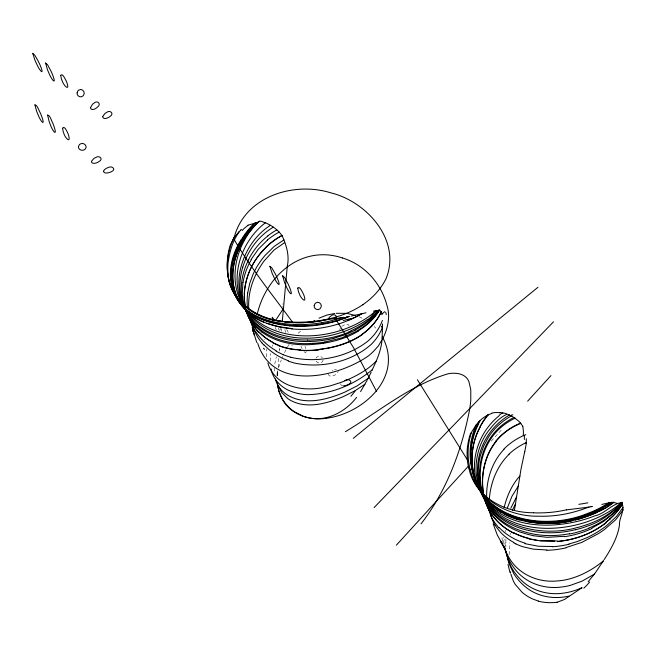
<?xml version="1.0" encoding="UTF-8"?>
<svg xmlns="http://www.w3.org/2000/svg" width="656" height="656" viewBox="0 0 656 656"><rect width="100%" height="100%" fill="white"/><g stroke="black" fill="none" stroke-linecap="round" stroke-linejoin="round"><path stroke-width="0.49" stroke-dasharray="3.28 2.46" d="M509.113 554.697L509.72 542.856M270.231 361.128L270.379 357.069A64.239 50.717 -26.9 0 1 270.772 353.658M277.037 375.79L277.521 370.64M505.899 539.691L505.874 546.801M274.388 367.901L274.331 371.706M277.152 376.093L277.472 371.526M278.775 358.479L278.242 367.253M339.751 329.681L340.341 328.008M349.131 326.27C349.14 323.424 345.097 324.351 343.531 325.319A56.539 23.403 47.6 0 0 341.94 326.335M277.16 374.822L277.726 369.861M279.366 351.075L279.595 348.664A68.896 51.471 -30.2 0 0 278.546 351.017M281.604 328.492L281.35 331.214M277.185 375.699L277.914 370.632M505.3 531.778L505.481 530.196M306.303 351.608L305.598 352.723L304.113 351.723M277.053 374.223L277.242 372.575M510.647 534.615L510.827 533.271M277.578 370.829L277.127 373.723L277.611 371.017M340.669 383.76L341.054 385.121L342.604 385.736M323.162 360.095L322.211 361.932A21.837 9.036 47.6 0 1 321.096 362.694L318.086 362.891L315.782 360.939M278.636 367.491L281.252 360.005M328.599 373.846C327.984 376.921 332.592 376.282 334.248 375.347A56.539 23.403 47.6 0 0 335.929 374.445L338.299 371.608M292.469 345.204L291.641 345.228M272.453 346.36L272.929 344.843M282.285 357.709L282.867 356.388M284.491 352.649L285.877 349.919M287.492 347.032L289.239 344.22M315.889 358.25L316.512 357.413A21.837 9.036 47.6 0 1 317.619 356.651L320.259 356.364L322.408 357.586M279.923 330.017L280.809 328.574M491.254 441.086L502.25 429.024M298.16 333.314L301.047 330.64M333.027 370.222L332.559 370.41A56.539 23.403 47.6 0 0 332.116 370.615M334.503 369.804L336.331 369.672M359.037 316.782L363.203 318.734M374.191 326.524L375.765 328.131M286.721 329.435L288.648 333.117M302.113 348.738L300.948 346.253M276.315 329.976L275.094 327.369M279.259 330.485L278.652 328.82A56.539 23.403 47.6 0 0 278.324 327.992M263.704 348.016L264.598 349.853L264.532 347.598M285.622 332.444L284.86 329.574M257.406 342.186L257.562 342.727M502.603 541.667L502.955 543.209M502.43 540.888L501.676 536.206M503.956 543.75L503.341 537.453M266.631 356.782L266.311 352.575A63.894 52.767 -23.1 0 1 266.336 349.017M505.161 546.038L504.899 538.929M274.807 364.023A64.493 48.183 -30.2 0 1 276.061 358.16A68.896 51.471 -30.2 0 1 276.389 356.962M282.441 307.156A75.694 2.714 -85.1 0 1 282.531 306.606M282.916 304.4A75.694 2.714 -85.1 0 1 283.113 303.408M263.753 349.156A20.959 3.264 81.3 0 1 263.335 347.992M264.811 339.546A29.938 5.601 83 0 1 264.704 339.086M261.957 333.027A38.269 2.214 81.5 0 1 261.826 331.838M305.04 346.327A21.837 9.036 47.6 0 1 305.835 348.631"/><path stroke-width="0.98" d="M382.309 331.173L382.341 328.763M244.278 295.052L244.516 291.444M382.3 331.526L382.12 338.061M244.36 294.38L244.352 296.947A78.195 65.444 -5.7 0 0 245.36 306.86M382.522 323.949L382.374 327.803M526.35 442.677L526.284 438.659M382.112 338.201C381.53 342.038 383.194 337.537 384.047 335.995C388.221 326.483 390.287 315.413 386.917 305.335C381.161 283.31 364.424 264.548 342.416 257.956M244.303 293.995L244.45 291.174A87.215 72.865 -3.3 0 1 246.09 281.449A88.552 74.103 -1.9 0 1 262.367 251.133M282.252 321.776L287.287 266.287M489.31 499.282C490.516 482.677 497.002 466.014 509.081 454.288M526.301 443.62L524.775 451.623M287.312 266.024C289.64 255.635 286.311 244.868 282.113 235.742M514.411 510.516L520.954 469.368L524.587 452.279M242.917 282.342L242.236 294.208L244.089 305.827M247.681 293.035L249.739 283.269L253.208 273.929A93.349 83.05 5.4 0 1 264.827 255.668L274.216 246.369L283.941 239.907M471.016 441.988L472.025 437.019A105.518 87.15 21.1 0 1 476.051 425.072C480.028 419.783 485.489 415.437 491.836 413.428M257.3 313.904C266.295 275.709 301.645 244.442 342.399 257.947M504.12 507.465C507.022 496.026 511.778 484.727 519.921 476.01M242.761 267.107C238.981 279.53 238.85 293.248 243.622 305.425M524.743 451.746L524.611 452.173M507.416 507.851L511.901 496.371L518.281 486.121M327.754 319.743L329.517 317.143A56.539 23.403 47.6 0 1 330.977 315.987C333.715 312.994 338.816 315.921 335.142 319.226M609.703 519.085A72.021 62.23 4.6 0 0 622.306 504.259C624.971 510.926 618.911 518.002 619.444 525.226C617.616 537.51 610.974 549.203 604.094 559.699M257.759 343.432C273.24 391.681 336.79 377.881 368.574 355.814C371.763 353.166 374.74 350.247 377.339 347.016C378.217 347.163 383.153 336.594 381.874 341.399C381.538 344.277 380.939 347.122 380.185 349.919C378.282 357.061 375.101 363.768 371.977 370.427M510.762 508.269L516.584 496.797M512.418 510.188L515.427 504.128M371.222 372.059L367.335 379.832M477.904 423.743L479.052 421.505M478.355 423.973L480.225 420.447M366.958 380.562L360.595 391.607M248.608 259.456C253.224 250.33 259.842 242.212 267.91 235.914M241.252 242.466C231.511 258.3 227.747 278.948 235.93 296.241C245.065 316.586 268.73 323.9 289.263 325.737M241.047 240.932C231.166 256.849 227.255 277.586 235.283 295.093C244.204 315.667 267.943 323.269 288.566 325.22A94.144 70.012 1.6 0 0 317.906 324.63L330.411 322.293A105.411 78.392 1.6 0 0 345.261 317.742L348.065 316.676M275.7 320.276L283.351 308.615M240.58 230.174C233.003 239.186 229.575 251.519 228.075 263.031A101.254 77.195 5.6 0 0 227.878 270.395C227.255 299.39 254.585 318.955 281.293 321.243M622.995 507.531L616.468 516.493L606.751 525.538A93.349 78.318 -7 0 1 587.177 537.559L576.993 541.651L568.973 543.98M240.998 239.907C230.937 255.619 226.591 276.225 234.381 293.79C243.064 314.445 266.853 321.989 287.394 323.99A94.948 70.02 1.1 0 0 321.489 322.752M251.141 259.423L258.374 249.124L267.517 240.088M623.2 509.794L615.722 519.708L604.381 529.556A103.197 84.198 -12.9 0 1 598.436 533.615L581.806 542.389L566.144 547.522M470.229 434.247L476.051 425.072M603.422 560.741L594.869 573.5L588.129 581.757M603.29 560.954C592.975 569.457 580.831 576.148 567.793 579.363A63.894 60.696 8.5 0 1 555.419 581.085C537.543 582.331 518.904 574.213 509.556 558.543A55.629 52.857 8.1 0 1 503.816 546.259M245.032 237.849L246.787 235.258M490.614 437.626C484.833 445.916 481.307 455.674 480.069 465.686A95.899 81.434 10.5 0 0 479.561 475.944L480.618 486.285L482.488 493.878M421.029 523.857C446.72 490.704 461.455 450.959 469.507 410.189A178.908 62.131 -52.1 0 0 470.787 400.094L470.762 389.598L468.901 381.579A96.079 33.366 -52.1 0 0 465.891 377.192C462.127 373.666 456.633 373.002 451.689 373.297A104.476 36.277 -52.1 0 0 448.007 373.805C410.074 385.17 378.848 411.648 345.351 431.705M282.064 235.652C278.078 229.977 272.224 225.754 265.91 222.991C263.769 222.663 260.366 219.94 258.71 221.892C236.185 241.834 223.147 278.234 241.58 304.991M491.688 437.7C485.301 446.605 481.627 457.298 480.545 468.171A97.408 83.82 11.6 0 0 480.176 475.887L481.004 486.244L482.677 493.87M247.706 233.979L249.624 231.461M356.61 397.347C345.417 411.943 326.163 422.333 307.533 417.511A38.507 35.244 -19.4 0 1 303.187 416.24L293.978 411.484M588.875 528.031C598.854 523.964 608.301 518.248 615.845 510.483A70.987 60.311 9.2 0 0 622.249 502.512C613.458 512.131 600.174 522.373 586.538 526.333M495.993 441.234C484.161 456.084 480.249 476.363 483.669 494.845M496.182 441.414C484.153 456.453 480.241 477.068 483.882 495.772M249.255 231.019C249.354 229.633 265.27 215.357 254.905 225.475M250.666 230.272L253.864 226.64M396.363 545.169L468.556 465.973M527.662 401.144L550.958 375.601M379.496 310.165C373.928 310.304 371.977 318.152 366.876 319.89C331.829 344.269 269.214 348.131 244.262 307.689M504.046 449.245C491.787 462.177 486.055 480.471 486.678 498.109M262.31 251.1L265.852 247.443M239.137 231.535L234.249 237.554L230.412 244.696A107.42 84.312 10 0 0 227.427 270.92M374.084 507.596L553.492 321.809M376.101 361.251C367.458 370.082 356.405 376.093 345.089 380.783A117.809 97.252 -23.2 0 1 340.546 382.555L329.845 385.99L320.612 387.983A64.829 53.587 -23.3 0 1 311.174 388.901L306.27 388.86A55.629 45.994 -23.3 0 1 292.527 386.474M265.778 247.665L262.261 251.33A88.527 74.202 -1.8 0 0 246.098 281.727A87.01 72.824 -3.1 0 0 244.549 291.444M613.581 513.205L603.512 521.504L591.696 528.211M376.044 310.723C341.874 341.505 273.355 348.065 244.089 307.598M621.421 502.439C581.675 538.256 488.433 543.037 476.723 477.281C474.329 461.496 478.404 444.932 487.662 431.943C492.935 425.096 499.478 417.15 507.35 414.174C509.359 414.936 511.311 415.863 513.156 416.962M259.309 221.072C237.464 241.383 227.263 276.356 241.818 303.671M505.76 550.72L508.08 559.83L510.909 566.349A52.095 50.512 35.6 0 0 520.88 579.789C532.057 591.195 548.941 595.541 564.472 592.975A64.493 62.5 35.9 0 0 571.384 591.54A68.896 66.773 35.9 0 0 582.093 587.653L564.365 599.527L557.116 602.274M240.736 230.026L241.465 229.395M372.313 369.689C354.486 384.547 331.452 394.108 308.14 394.658A52.521 41.541 -27.1 0 1 301.416 394.092A53.423 42.238 -27.1 0 1 290.961 391.312C281.211 387.688 273.035 379.389 271.092 368.967M609.941 519.011L605.964 522.315M609.842 519.208L605.857 522.512M353.297 438.331L537.945 287.287M368.082 378.381L357.176 385.867L345.089 391.993A105.452 78.663 -30.3 0 1 339.242 394.395C327.27 398.938 314.24 402.276 301.383 400.152A52.095 38.966 -30.4 0 1 288.287 395.527C282.014 391.985 277.053 386.023 275.356 378.963M265.393 222.778C241.367 241.055 229.215 276.496 242.671 304.564M620.379 502.775C610.966 504.792 604.471 513.927 594.713 515.878C556.96 530.958 496.805 531.59 478.462 487.58M599.182 511.327C610.58 506.161 623.708 494.837 601.429 508.908M365.007 384.211L354.806 390.878L343.711 396.421A101.229 72.373 -32.1 0 1 338.234 398.676C326.065 403.292 312.65 406.81 299.661 403.825A51.865 37.187 -32.2 0 1 287.771 398.577L281.662 392.542L278.333 385.687M506.555 413.887C503.603 412.304 500.807 412.952 498.798 416.043C478.429 432.501 468.499 461.832 478.134 486.744M362.456 334.494C351.329 342.284 338.119 346.614 324.802 348.812M594.418 574.115L582.036 581.167L570.277 585.39A64.239 61.803 20.2 0 1 561.347 587.038C543.84 589.408 524.972 582.897 514.37 568.375A53.423 51.422 19.8 0 1 508.162 558.117A52.521 50.561 19.8 0 1 505.645 551.442L504.489 546.858M270.461 225.279C259.079 232.544 250.272 243.499 244.885 255.824A111.996 90.175 3.3 0 0 242.212 262.876C237.595 276.635 237.538 292.158 243.466 305.54M311.739 322.342L314.724 320.522M273.339 227.14C261.424 234.217 251.994 245.18 246.279 257.767A106.698 86.116 1.7 0 0 242.802 267.115M358.332 331.141C347.77 337.504 335.806 341.268 323.67 343.195M284.679 242.589L274.028 250.018L264.122 260.981A103.197 94.267 11.5 0 0 260.243 266.664C254.471 275.897 250.403 286.295 249.108 297.143A75.842 69.372 10.2 0 0 248.763 309.058M357.217 331.034L341.915 337.848L324.868 342.022M355.208 330.263L344.884 334.847L333.732 338.25M319.013 318.176L326.68 315.118L334.667 313.461M622.224 502.562L622.019 502.644A71.578 61.672 10.1 0 1 613.499 513.14M247.886 225.164L257.382 222.54M597.649 512.197L580.97 518.584L563.299 522.414M487.974 414.969L488.22 414.863A99.269 81.574 17 0 0 480.323 426.556M348.664 332.051L351.28 330.911M621.937 502.283C612.671 512.607 599.412 520.692 585.874 524.964A111.996 93.357 9.9 0 1 577.436 527.547M588.596 507.145C575.812 512.147 562.274 515.403 548.531 516.083A101.254 81.68 15.6 0 1 539.068 516.198C509.277 516.871 476.781 500.364 470.229 469.196M345.745 317.996L349.697 316.348M587.579 513.427C546.563 530.474 483.333 521.577 472.32 470.934A94.948 78.417 21.1 0 1 471.049 441.996M587.071 515.378C546.112 531.901 483.415 522.201 473.05 471.779M621.986 502.652L622.273 504.177A72.029 62.254 4.9 0 1 609.801 518.888M575.214 520.06L586.669 516.575A134.111 110.675 17.3 0 0 594.418 513.574L605.406 508.129L613.86 502.439L617.181 503.431M366.032 312.781L361.727 313.806M601.798 504.415L611.859 502.242M577.403 527.481C538.125 539.035 479.577 524.054 477.675 475.272M575.361 529.679C542.332 538.1 497.863 530.319 482.939 495.944M377.159 310.518L376.142 310.706M572.237 520.88C555.845 524.447 538.617 524.529 522.291 520.561M568.916 596.099C553.697 599.65 536.624 596.698 524.685 586.21A51.865 50.364 47.6 0 1 513.746 573.598L508.736 562.93L506.35 552.27M592.54 506.424L591.04 506.711M351.173 316.077L361.235 313.937A99.679 75.694 2.9 0 1 347.655 320.456M373.379 311.182L375.289 310.854M591.023 506.711L589.736 506.949M321.497 322.777L327.393 321.629A105.518 77.818 1.1 0 0 341.612 317.66L344.006 317.315M588.924 507.088L589.416 507.006M569.58 533.713C558.051 535.927 546.12 536.255 534.533 534.271A74.825 65.288 11.5 0 1 525.94 532.246C507.81 527.44 490.114 515.493 483.743 497.166M347.934 316.7L346.384 316.955M588.432 507.178L566.374 509.892M324.753 348.566C338.029 346.376 351.19 342.063 362.309 334.322A65.223 54.456 -1.9 0 0 381.234 312.01M325.909 418.331C363.317 413.813 404.137 376.749 382.333 336.889M326.598 319.644L335.437 318.521M341.612 317.66L337.692 318.226M323.572 348.754L319.046 349.353M323.711 348.984L318.349 349.681M564.537 536.313L547.145 537.33L532.713 535.673M336.963 318.324L336.233 318.414M325.843 418.348C309.189 420.906 289.353 414.198 281.752 397.987M560.208 522.922L541.438 523.48L525.423 521.356M336.249 313.297L346.917 313.363L355.536 315.487M557.379 540.962L540.314 540.716M312.92 343.318C287.172 345.573 256.963 336.544 245.975 310.985A74.825 60.467 -4.1 0 1 245.352 309.493M552.262 546.505L538.256 546.235L524.857 543.627M554.517 541.167L540.191 540.847L529.113 538.773M343.514 385.794L346.573 385.261A56.539 23.403 47.6 0 0 348.377 384.498C353.945 382.317 348.894 377.897 345.089 380.423A56.539 23.403 47.6 0 0 344.613 380.595M309.771 341.358C284.335 342.686 254.954 333.068 244.573 307.721M546.842 549.99L533.213 549.138L522.955 546.76A56.801 47.224 -13.9 0 1 515.887 543.906M307.639 339.997C283.802 340.439 256.619 332.198 245.295 309.361M533.64 512.746C505.571 512.951 474.632 497.551 468.819 467.892M300.309 349.869L295.626 349.435M300.3 350.099L295.192 349.607M500.044 412.501L502.873 412.895M292.051 328.795C278.554 327.574 264.967 324.138 253.511 316.676M291.854 328.59L278.931 326.672L266.754 323.228M284.614 321.719C263.581 319.989 241.531 309.665 232.503 289.558C224.073 272.617 226.582 252.568 234.594 235.996C245.967 196.152 294.159 181.4 330.731 192.807C366.95 201.523 401.907 240.801 385.851 279.12C366.909 315.577 320.112 325.196 282.482 321.465M284.712 321.596C257.259 319.538 228.665 300.645 227.525 270.92M537.354 540.503L528.998 538.888M290.87 357.299C317.201 363.276 346.991 357.733 368.295 340.8A60.286 53.538 5.3 0 0 382.432 320.415M473.788 473.238C478.224 497.363 498.56 515.895 522.258 520.634M519.134 519.806L504.366 514.066M538.387 601.076L532.434 598.895A45.477 41.779 -18.6 0 1 521.93 592.114L515.313 584.471A38.507 35.367 -18.6 0 1 513.222 580.708L510.901 574.18M292.527 386.466C281.145 383.202 270.903 374.633 267.886 362.883M521.528 532.574C505.325 526.924 490.335 515.313 484.325 498.798M278.685 345.54L278.685 345.54A60.163 49.134 -1.5 0 0 295.61 349.517M264.089 322.334C253.757 318.234 244.532 310.936 239.12 301.129M283.236 354.724L276.069 351.222M379.75 310.091L381.341 311.92M513.648 542.791L515.87 543.922M513.418 532.885C499.798 526.038 488.376 513.935 484.62 498.913M513.336 532.984C499.749 526.128 488.376 514.017 484.669 499.011M501.651 512.582C487.08 504.357 477.232 489.302 473.714 473.132M514.148 417.577L519.158 421.505L522.947 426.367M251.412 315.265L247.255 311.715L242.064 305.712M258.94 332.51L255.315 328.312M258.636 332.1L255.545 328.59M262.129 343.113L263.868 345.072M498.896 527.842L494.403 522.217M255.094 328.025L255.455 328.558M293.068 322.85C272.732 295.216 250.912 268.361 233.643 238.653M334.658 317.373L353.551 347.721L376.478 391.255M282.744 399.684L285.048 403.055A45.477 41.623 -19.4 0 0 293.978 411.484M417.38 379.734L468.138 461.029M503.004 545.202L497.33 535.099L493.173 523.849M505.292 548.916L500.479 541.151L504.972 549.367M255.578 331.805L253.249 327.656M248.657 316.774C261.326 340.005 290.247 346.811 314.798 344.252A97.408 78.318 -1.8 0 0 323.679 343.236M274.782 320.481L272.248 317.242L272.388 320.079M282.457 399.192L278.989 391.493L277.39 384.047M238.718 300.374C229.124 282.859 231.74 260.973 241.342 244.048A134.111 101.893 2.4 0 1 245.065 237.857M249.493 319.136L248.304 316.512M244.163 307.082L244.893 308.607M249.346 318.816L248.419 316.774M248.378 316.659L247.591 314.7M248.091 315.995L248.271 316.413M381.398 312.059L381.915 313.798M247.886 315.47L248.066 315.913M247.681 314.954L247.87 315.405M247.492 314.445L247.673 314.872M256.693 342.35L253.068 330.657L254.413 335.454M247.566 314.609L247.041 313.158M247.476 314.339L247.099 313.265M481.988 493.484L479.815 485.907L478.421 475.551M246.951 312.904L246.623 311.862L247.009 312.994M490.729 514.894L492.074 519.117A57.613 47.117 -9.7 0 0 494.993 525.153M250.551 320.103L253.897 329.902L257.529 336.79A56.801 52.144 7.6 0 0 262.146 343.096M472.689 471.533C483.398 522.102 546.53 530.934 587.44 514.296A118.474 98.023 20.3 0 0 610.334 502.75M252.494 328.344L253.503 332.1L252.216 327.237M487.957 507.342L490.934 516.1A55.612 46.674 -2.9 0 0 494.427 522.209M509.991 572.549L507.998 564.381M249.977 317.578L250.354 319.267M510.393 571.909L510.63 573.049M247.591 308.582L247.492 307.689M244.278 296.807L244.27 296.102M326.557 319.562A97.342 76.408 10 0 1 284.704 321.735M328.722 319.177A97.859 74.628 5.8 0 1 284.597 321.866M281.654 398.036A45.895 42.009 -19.4 0 1 277.562 383.079M241.195 239.973A121.426 89.478 0.6 0 1 254.356 223.138M241.269 241.006A118.474 88.035 1.1 0 1 255.479 222.712M345.663 317.881A98.015 72.66 0.9 0 1 289.239 325.917M241.351 242.499A128.027 94.808 0.4 0 1 249.337 231.051M361.817 313.748A99.269 75.497 3 0 1 347.787 320.62A97.211 74.03 3.1 0 1 291.731 328.935M343.268 320.538A87.437 2.854 -16.1 0 1 351.444 318.406M378.389 310.206A80.212 64.362 4 0 1 351.091 330.657M378.947 310.116A76.785 61.746 2.3 0 1 355.027 330.042M348.762 332.198A91.783 73.939 4.6 0 1 307.648 340.062M363.112 304.802A37.072 1.14 15 0 1 362.588 304.671M357.036 330.821A72.373 58.4 -0.2 0 0 379.553 310.091A69.741 56.186 -2.4 0 1 358.16 330.944M333.773 338.348A93.513 75.366 2.9 0 1 309.78 341.44M324.884 342.079A95.899 77.351 0.5 0 1 312.92 343.367M243.942 305.729A74.825 60.467 -4.1 0 1 243.458 304.195C240.695 294.97 240.711 285.057 242.777 275.692A99.031 80.171 -1 0 1 248.755 259.505M267.837 235.848A70.987 57.777 0.7 0 1 276.84 229.871M381.177 311.871A65.354 54.473 -2.1 0 1 362.178 334.191M248.731 316.741A71.611 57.695 -6 0 1 244.819 308.074M243.04 282.351A94.538 76.375 -3.5 0 1 251.404 259.514M267.41 240.014A71.578 58.146 -1.7 0 1 279.202 232.06M381.71 314.642A103.468 14.104 -74.2 0 1 384.842 311.657M385.703 312.338A134.382 22.083 -70.7 0 1 386.286 314.593M381.538 327.172A66.026 15.367 70 0 1 381.612 326.262M382.325 327.779A57.039 52.078 12 0 1 371.337 344.293C351.255 362.079 321.94 368.311 295.889 363.358A57.613 51.849 10.6 0 1 288.156 361.038M288.287 360.71A59.786 54.038 10.4 0 1 264.106 344.9M355.199 390.886A134.127 77.047 -15.4 0 1 350.886 396.281M242.138 230.518A105.206 55.44 66.2 0 1 248.009 225.41M265.787 247.394A72.029 60.352 -1.4 0 1 281.924 235.463M265.713 247.624A72.021 60.45 -1.3 0 1 281.973 235.561M319.095 349.632A87.264 72.103 -1.5 0 1 300.276 350.214M278.316 345.097A53.636 43.624 -1.3 0 1 272.74 342.539M272.896 342.342A59.425 48.61 -1.8 0 1 258.907 331.92M255.274 327.926A65.772 54.735 -4.8 0 1 249.469 318.775M246.246 310.837A78.121 65.264 -5.8 0 1 246.016 309.985M245.254 306.524A78.121 65.264 -5.8 0 1 244.327 296.807M318.39 349.943A86.641 71.676 -1.4 0 1 300.268 350.419M295.175 349.681A59.852 48.954 -1.3 0 1 278.948 345.81M278.398 345.31A53.849 43.878 -1.2 0 1 272.535 342.588M272.683 342.407A59.507 48.782 -1.7 0 1 259.194 332.338M255.389 328.164A65.625 54.719 -4.7 0 1 249.616 319.095M246.344 311.1A78.195 65.444 -5.7 0 1 246.123 310.263M290.879 357.258A55.612 48.454 4.9 0 1 283.253 354.691M276.332 350.853A60.327 53.144 3.9 0 1 255.824 331.682M253.126 327.705A68.937 61.533 0.9 0 1 248.345 313.429M247.443 307.689A79.187 70.479 3.4 0 1 247.706 293.035M468.646 467.908A97.342 76.736 10.7 0 1 470.336 434.28M470.049 469.212A97.859 78.843 15.5 0 1 471.279 432.935M566.349 509.851A107.42 84.681 10.7 0 1 533.64 512.828M608.735 502.808A121.426 100.565 21.4 0 1 587.596 513.443M587.833 502.84A105.206 15.26 -2.7 0 1 578.83 504.325M480.167 426.375A99.679 81.943 17.2 0 1 487.646 415.1M491.795 413.075A87.437 43.493 85.7 0 1 500.044 412.788M509.548 414.969A80.212 66.494 10.2 0 0 486.088 438.593L484.809 440.791A91.783 75.834 9.5 0 0 477.724 475.272M511.393 415.879A76.785 64.386 10.4 0 0 488.638 436.888L483.792 445.76L480.446 455.272A93.513 78.146 9.9 0 0 478.413 475.551M511.885 414.617A37.072 10.209 54.9 0 1 512.828 415.027M490.565 437.601A72.373 61.697 10.7 0 1 514.017 417.388M491.615 437.659A69.741 60.254 11.5 0 1 515.124 418.143M495.854 441.144A65.354 56.654 6 0 1 520.675 423.071M496.034 441.324A65.231 56.514 5.7 0 1 520.88 423.317M522.725 426.466A103.468 50.364 -26.5 0 1 523.275 435.625M524.3 435.461A134.382 64.001 -30.8 0 1 524.341 439.463M503.874 449.122A60.286 50.61 -6.6 0 1 525.759 434.657M526.063 442.595A66.026 33.636 21.6 0 1 526.055 443.546M508.949 454.198A57.039 46.404 -12.9 0 1 526.301 442.587M589.646 582.028A75.694 42.878 -10.4 0 1 583.815 588.178M557.108 602.208A45.895 42.164 -18.6 0 1 538.355 601.175M477.912 423.743A105.411 86.936 20 0 0 473.14 436.191L471.074 446.703A94.144 77.646 20 0 0 472.664 471.533M472.82 471.795A98.015 81.139 20.6 0 1 478.536 424.055M601.495 508.99A128.027 106.354 21 0 1 587.112 515.452M473.517 473.14A97.285 79.95 17 0 1 480.331 426.457M473.591 473.247A97.211 79.86 16.8 0 1 480.479 426.63M586.595 526.432A106.698 89.938 10.1 0 1 575.41 529.794M588.998 528.244A99.031 84.911 10.4 0 1 569.662 533.976M532.738 535.509A71.611 63.115 12.4 0 1 521.586 532.426M591.876 528.498A94.538 82.246 11.4 0 1 564.636 536.698M529.195 538.494A65.805 57.9 6.6 0 1 513.566 532.656M606.201 522.545A88.158 76.965 5.8 0 1 557.592 541.372M529.08 538.609A65.657 57.744 6.3 0 1 513.484 532.754M606.087 522.734A88.076 76.859 5.4 0 1 557.461 541.52M525.079 543.135A60.254 50.914 -4.9 0 1 499.224 527.621M569.039 544.218A79.491 67.191 -6.9 0 1 552.27 546.76M513.894 542.496A59.786 48.979 -10.6 0 1 495.149 525.079M566.21 547.785A75.842 62.271 -13.2 0 1 546.825 550.261M103.533 171.257C103.976 173.832 107.715 173.012 109.495 172.487A56.539 23.403 47.6 0 0 111.299 171.724C116.866 169.543 111.815 165.123 108.01 167.649A56.539 23.403 47.6 0 0 106.206 168.42L104.337 169.789L103.533 171.257M60.664 75.301L61.385 78.81A21.837 9.036 47.6 0 0 62.345 81.188C63.222 84.78 69.897 91.996 67.092 83.189A21.837 9.036 47.6 0 0 66.125 80.811C65.206 79.278 62.525 72.693 60.664 75.301M297.75 288.074L298.464 291.592A21.837 9.036 47.6 0 0 299.423 293.962C300.3 297.553 306.975 304.769 304.171 295.963A21.837 9.036 47.6 0 0 303.211 293.585C302.285 292.051 299.603 285.467 297.75 288.074M62.615 128.199L63.074 131.184A21.837 9.036 47.6 0 0 63.87 133.48C64.452 136.809 70.889 144.386 68.757 135.849A21.837 9.036 47.6 0 0 67.962 133.553C67.265 131.963 64.288 124.96 62.615 128.199M90.528 107.674C90.561 110.536 94.505 109.486 95.94 108.314A56.539 23.403 47.6 0 0 97.408 107.149C101.811 104.222 97.424 99.671 93.898 103.213A56.539 23.403 47.6 0 0 92.43 104.37L90.528 107.674M34.916 104.87L36.638 111.258A56.539 23.403 47.6 0 0 38.015 114.595C40.123 120.622 45.961 127.977 41.574 116.046A56.539 23.403 47.6 0 0 40.188 112.717C38.778 110.602 37.335 104.722 34.916 104.87M102.689 116.604C102.68 119.449 106.723 118.523 108.297 117.555A56.539 23.403 47.6 0 0 109.88 116.538C114.702 113.841 110.093 109.388 106.452 112.545A56.539 23.403 47.6 0 0 104.862 113.562L102.689 116.604M47.642 115.071L49.077 121.303A56.539 23.403 47.6 0 0 50.332 124.583C52.144 130.405 57.892 137.965 53.956 126.198A56.539 23.403 47.6 0 0 52.701 122.918C51.34 120.77 50.118 115.038 47.642 115.071M77.129 92.767C76.522 95.669 80.188 98.047 82.558 96.219A21.837 9.036 47.6 0 0 83.509 95.284C85.985 92.324 81.902 87.724 78.753 90.134A21.837 9.036 47.6 0 0 77.802 91.077L77.129 92.767M314.208 305.54C313.601 308.443 317.266 310.829 319.636 308.992A21.837 9.036 47.6 0 0 320.587 308.058C323.064 305.097 318.988 300.497 315.831 302.908A21.837 9.036 47.6 0 0 314.88 303.851L314.208 305.54M78.474 146.477C78.039 149.355 81.656 151.167 84.017 149.921A21.837 9.036 47.6 0 0 85.124 149.158C88.134 146.329 83.722 141.975 80.54 143.877A21.837 9.036 47.6 0 0 79.425 144.64L78.474 146.477M32.825 53.521L35.014 60.418A56.539 23.403 47.6 0 0 36.613 63.829C39.253 70.241 45.19 77.137 40.041 65.001A56.539 23.403 47.6 0 0 38.442 61.582L34.801 55.178L32.825 53.521M269.903 266.295L272.092 273.191A56.539 23.403 47.6 0 0 273.691 276.602C276.332 283.015 282.269 289.911 277.119 277.775A56.539 23.403 47.6 0 0 275.52 274.356L271.887 267.951L269.903 266.295M91.43 161.384C91.389 164.23 95.514 163.385 97.17 162.573A56.539 23.403 47.6 0 0 98.851 161.671C104.001 159.178 99.195 154.759 95.481 157.637A56.539 23.403 47.6 0 0 93.8 158.547L91.43 161.384M45.592 63.05L47.494 69.79A56.539 23.403 47.6 0 0 48.97 73.16C51.299 79.36 57.195 86.526 52.472 74.497A56.539 23.403 47.6 0 0 50.996 71.119L47.56 64.764L45.592 63.05M282.67 275.823L284.573 282.564A56.539 23.403 47.6 0 0 286.049 285.934C288.378 292.133 294.273 299.3 289.55 287.271A56.539 23.403 47.6 0 0 288.074 283.9L284.638 277.537L282.67 275.823"/></g></svg>
